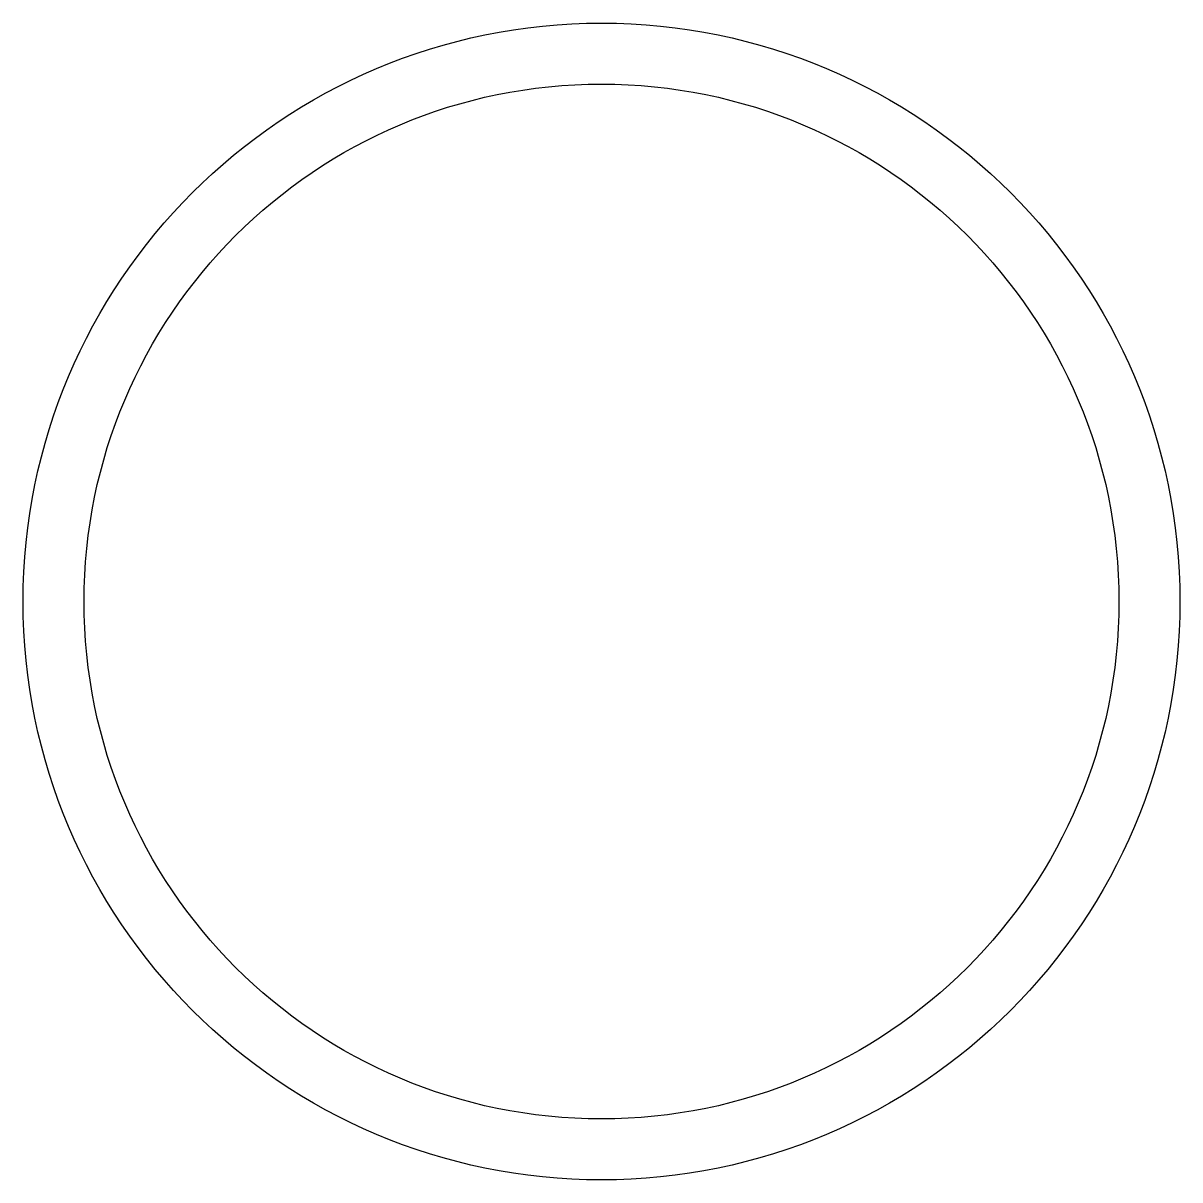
# Model space of a CAD drawing. Extents: x 463.8 to 520.7, y 244.5 to 301.4.
import ezdxf

# ---------------------------------------------------------------- set-up
doc = ezdxf.new("R2010")
doc.units = 0
doc.header["$LTSCALE"] = 0.1
doc.layers.get('0').update_dxf_attribs({"linetype": 'CONTINUOUS'})

msp = doc.modelspace()

# ---------------------------------------------------------------- linework, layer by layer
at = {"ltscale": 0.1}
for radius in [28.475, 25.475]:
    msp.add_circle((492.227, 272.943), radius, dxfattribs=at)

doc.saveas('drawing.dxf')
